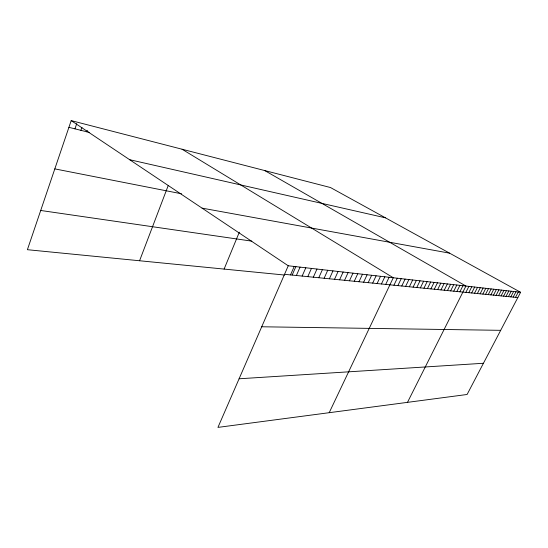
<?xml version="1.0" encoding="UTF-8"?>
<svg xmlns="http://www.w3.org/2000/svg" width="548" height="548" viewBox="0 0 548 548"><rect width="100%" height="100%" fill="white"/><g stroke="black" fill="none" stroke-linecap="round" stroke-linejoin="round"><path stroke-width="0.82" d="M520.6 292.283L288.248 265.773L217.946 427.392L467.095 394.485L520.6 292.283L330.485 187.539L71.192 120.608L27.4 249.703L284.501 275.034M74.953 128.849L76.727 123.649M80.912 130.335L81.919 127.389M86.783 131.801L87.29 130.335M139.576 260.752L168.147 185.724M224.105 269.082L239.318 232.181M290.515 274.918L294.214 266.458M292.194 274.986L295.899 266.534M296.379 275.507L300.064 267.123M302.14 276.082L305.805 267.78M307.791 276.644L311.442 268.424M313.34 277.199L316.97 269.054M318.778 277.74L322.395 269.671M324.128 278.274L327.725 270.28M329.375 278.795L332.958 270.876M334.533 279.309L338.095 271.459M339.596 279.816L343.137 272.034M344.576 280.309L348.096 272.603M349.46 280.795L352.974 273.157M354.268 281.275L357.755 273.705M358.988 281.747L362.461 274.24M363.632 282.206L367.091 274.767M368.194 282.665L371.64 275.288M372.688 283.111L376.106 275.802M377.099 283.549L380.504 276.302M381.442 283.98L384.833 276.795M385.717 284.412L389.087 277.281M329.204 412.699L393.272 277.754L182.046 149.22M393.93 285.227L397.273 278.213M397.882 285.624L401.211 278.665M401.78 286.008L405.088 279.103M405.609 286.392L408.904 279.542M409.383 286.768L412.665 279.966M413.103 287.138L416.37 280.391M416.768 287.501L420.015 280.809M420.378 287.864L423.611 281.22M423.94 288.221L427.152 281.624M427.44 288.57L430.646 282.021M430.899 288.912L434.085 282.412M434.304 289.248L437.475 282.795M437.66 289.584L440.818 283.179M440.969 289.913L444.113 283.556M444.236 290.241L447.367 283.926M447.456 290.563L450.566 284.289M450.627 290.878L453.73 284.652M453.758 291.194L456.847 285.008M456.847 291.495L459.916 285.357M459.895 291.803L462.95 285.707M407.486 402.355L465.937 286.042L264.732 170.565M465.862 292.399L468.889 286.385M468.787 292.687L471.801 286.714M471.677 292.975L474.678 287.042M474.527 293.262L477.514 287.364M477.335 293.543L480.308 287.686M480.11 293.817L483.076 288.001M482.85 294.091L485.802 288.31M485.555 294.358L488.494 288.618M488.227 294.625L491.152 288.919M490.864 294.886L493.775 289.221M493.474 295.146L496.365 289.515M496.043 295.406L498.927 289.81M498.584 295.66L501.454 290.098M501.091 295.906L503.948 290.378M503.571 296.153L506.414 290.666M506.016 296.399L508.852 290.94M508.434 296.639L511.257 291.214M510.825 296.879L513.634 291.488M513.188 297.112L515.983 291.755M515.524 297.345L518.305 292.022M239.092 378.784L483.439 363.269M261.711 326.779L500.68 330.328M284.528 274.322L517.826 297.578M40.71 210.473L251.82 241.147M202.068 208.137L449.593 253.162M54.814 168.887L181.559 193.793M129.629 159.694L385.477 217.83M68.904 127.342L89.262 132.417M71.192 120.608L288.248 265.773"/></g></svg>
